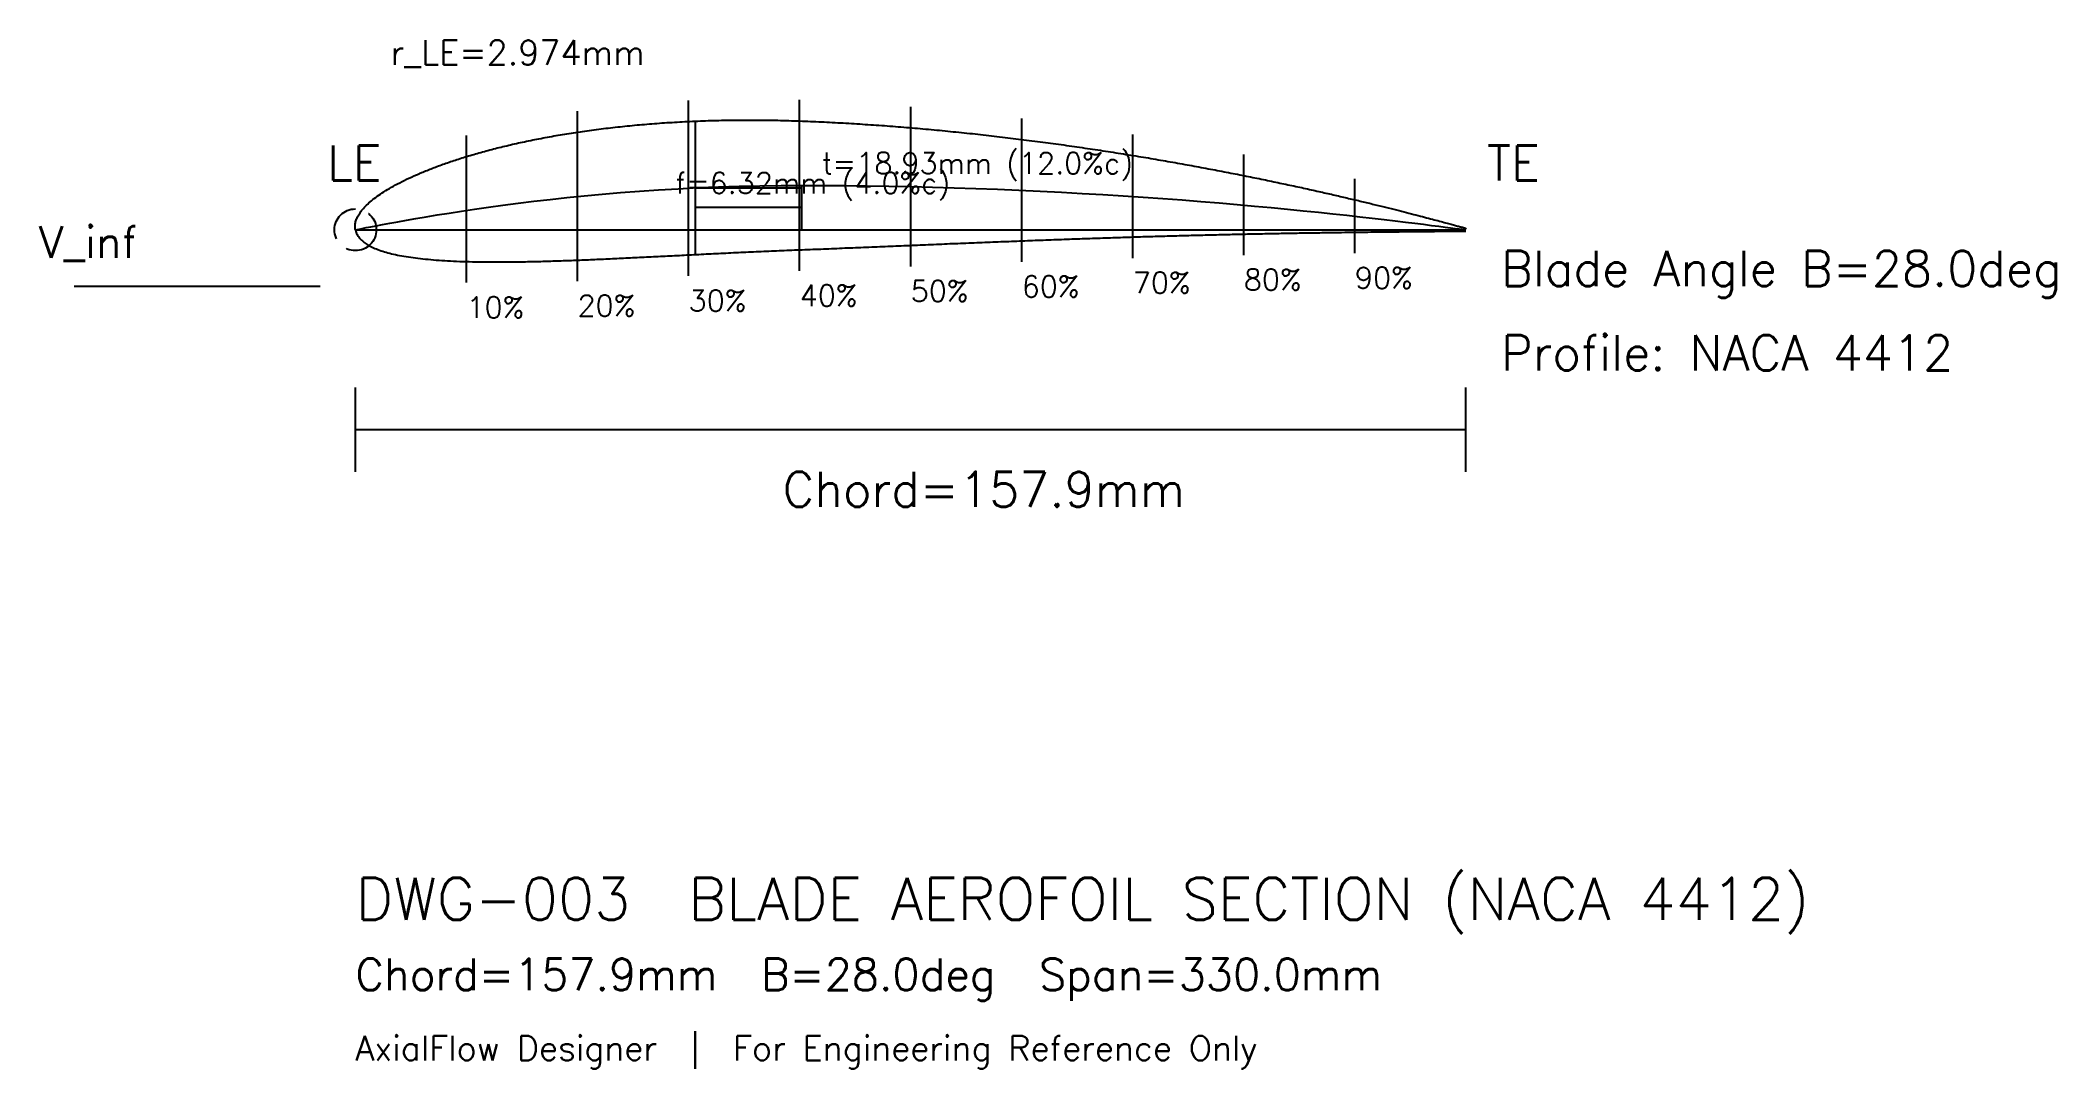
# Model space of a CAD drawing. Extents: x -45 to 242, y -119 to 27.
import ezdxf

# ---------------------------------------------------------------- set-up
doc = ezdxf.new("R2010")
doc.units = 0
doc.linetypes.add('DASHED', pattern=[8, 6, -2])
for name, color, linetype in [('ANNOTATION', 3, 'Continuous'), ('BLADE_SURFACE', 5, 'Continuous'), ('CAMBER_LINE', 4, 'Continuous'), ('CENTERLINE', 1, 'Continuous'), ('DIMENSIONS', 7, 'Continuous'), ('STATION_TICKS', 9, 'Continuous'), ('TITLE_BLOCK', 5, 'Continuous')]:
    doc.layers.add(name, color=color, linetype=linetype)
doc.styles.get("Standard").update_dxf_attribs({"font": 'simplex.shx'})

msp = doc.modelspace()

# ---------------------------------------------------------------- linework, layer by layer
at = {"layer": 'ANNOTATION'}
msp.add_line((-40, -8), (-5, -8), dxfattribs=at)
at = {"layer": 'BLADE_SURFACE'}
for points in [[(0, 0), (-0.02, 0.18), (-0.05, 0.36), (-0.05, 0.55), (-0.05, 0.55), (-0.04, 0.73), (-0.02, 0.92), (0.03, 1.11), (0.03, 1.11), (0.08, 1.3), (0.15, 1.5), (0.23, 1.69), (0.23, 1.69), (0.32, 1.89), (0.43, 2.09), (0.56, 2.28), (0.56, 2.28), (0.69, 2.48), (0.84, 2.69), (1.01, 2.89), (1.01, 2.89), (1.18, 3.09), (1.37, 3.3), (1.59, 3.51), (1.59, 3.51), (1.8, 3.71), (2.03, 3.92), (2.29, 4.13), (2.29, 4.13), (2.54, 4.34), (2.81, 4.55), (3.11, 4.77), (3.11, 4.77), (3.4, 4.98), (3.72, 5.19), (4.05, 5.41), (4.05, 5.41), (4.39, 5.62), (4.75, 5.84), (5.12, 6.05), (5.12, 6.05), (5.5, 6.27), (5.89, 6.48), (6.31, 6.7), (6.31, 6.7), (6.72, 6.91), (7.16, 7.13), (7.61, 7.34), (7.61, 7.34), (8.07, 7.55), (8.54, 7.77), (9.04, 7.98), (9.04, 7.98), (9.53, 8.19), (10.04, 8.4), (10.57, 8.61), (10.57, 8.61), (11.1, 8.82), (11.66, 9.03), (12.22, 9.23), (12.22, 9.23), (12.79, 9.44), (13.38, 9.64), (13.98, 9.84), (13.98, 9.84), (14.59, 10.04), (15.21, 10.24), (15.85, 10.44), (15.85, 10.44), (16.49, 10.63), (17.15, 10.82), (17.82, 11.01), (17.82, 11.01), (18.5, 11.2), (19.19, 11.39), (19.9, 11.57), (19.9, 11.57), (20.61, 11.75), (21.33, 11.92), (22.07, 12.09), (22.07, 12.09), (22.81, 12.27), (23.57, 12.43), (24.34, 12.59), (24.34, 12.59), (25.11, 12.76), (25.89, 12.91), (26.69, 13.06), (26.69, 13.06), (27.49, 13.22), (28.31, 13.36), (29.14, 13.5), (29.14, 13.5), (29.97, 13.64), (30.81, 13.77), (31.66, 13.9), (31.66, 13.9), (32.52, 14.03), (33.39, 14.15), (34.27, 14.27), (34.27, 14.27), (35.15, 14.38), (36.04, 14.49), (36.95, 14.59), (36.95, 14.59), (37.85, 14.69), (38.77, 14.79), (39.7, 14.87), (39.7, 14.87), (40.62, 14.96), (41.56, 15.04), (42.51, 15.11), (42.51, 15.11), (43.46, 15.18), (44.41, 15.25), (45.38, 15.3), (45.38, 15.3), (46.35, 15.36), (47.32, 15.41), (48.3, 15.45), (48.3, 15.45), (49.29, 15.49), (50.28, 15.53), (51.28, 15.55), (51.28, 15.55), (52.28, 15.58), (53.28, 15.59), (54.3, 15.6), (54.3, 15.6), (55.31, 15.61), (56.33, 15.61), (57.35, 15.61), (57.35, 15.61), (58.38, 15.6), (59.41, 15.58), (60.44, 15.56), (60.44, 15.56), (61.48, 15.54), (62.52, 15.5), (63.55, 15.46), (63.55, 15.46), (64.59, 15.43), (65.61, 15.38), (66.64, 15.33), (66.64, 15.33), (67.67, 15.28), (68.71, 15.23), (69.75, 15.17), (69.75, 15.17), (70.79, 15.11), (71.83, 15.04), (72.87, 14.97), (72.87, 14.97), (73.92, 14.9), (74.96, 14.83), (76, 14.75), (76, 14.75), (77.05, 14.67), (78.09, 14.59), (79.14, 14.5), (79.14, 14.5), (80.18, 14.41), (81.22, 14.32), (82.27, 14.22), (82.27, 14.22), (83.31, 14.12), (84.35, 14.02), (85.39, 13.91), (85.39, 13.91), (86.43, 13.81), (87.47, 13.7), (88.5, 13.59), (88.5, 13.59), (89.54, 13.47), (90.57, 13.36), (91.6, 13.23), (91.6, 13.23), (92.62, 13.11), (93.65, 12.99), (94.67, 12.86), (94.67, 12.86), (95.69, 12.73), (96.71, 12.6), (97.72, 12.47), (97.72, 12.47), (98.73, 12.33), (99.73, 12.2), (100.73, 12.06), (100.73, 12.06), (101.73, 11.92), (102.72, 11.78), (103.71, 11.63), (103.71, 11.63), (104.7, 11.48), (105.68, 11.34), (106.65, 11.19), (106.65, 11.19), (107.62, 11.04), (108.59, 10.89), (109.55, 10.73), (109.55, 10.73), (110.5, 10.58), (111.45, 10.42), (112.39, 10.27), (112.39, 10.27), (113.33, 10.11), (114.26, 9.95), (115.18, 9.79), (115.18, 9.79), (116.1, 9.63), (117.01, 9.47), (117.91, 9.3), (117.91, 9.3), (118.82, 9.14), (119.71, 8.98), (120.59, 8.81), (120.59, 8.81), (121.47, 8.65), (122.33, 8.49), (123.19, 8.32), (123.19, 8.32), (124.05, 8.16), (124.89, 7.99), (125.73, 7.83), (125.73, 7.83), (126.56, 7.66), (127.38, 7.5), (128.19, 7.33), (128.19, 7.33), (129, 7.17), (129.79, 7), (130.57, 6.84), (130.57, 6.84), (131.35, 6.67), (132.12, 6.51), (132.88, 6.35), (132.88, 6.35), (133.63, 6.19), (134.37, 6.03), (135.09, 5.87), (135.09, 5.87), (135.82, 5.71), (136.53, 5.55), (137.23, 5.39), (137.23, 5.39), (137.92, 5.23), (138.6, 5.08), (139.27, 4.93), (139.27, 4.93), (139.93, 4.77), (140.58, 4.62), (141.22, 4.47), (141.22, 4.47), (141.85, 4.32), (142.47, 4.18), (143.07, 4.03), (143.07, 4.03), (143.67, 3.89), (144.25, 3.75), (144.82, 3.61), (144.82, 3.61), (145.39, 3.47), (145.94, 3.34), (146.47, 3.2), (146.47, 3.2), (147, 3.07), (147.52, 2.94), (148.02, 2.82), (148.02, 2.82), (148.52, 2.69), (149, 2.57), (149.46, 2.45), (149.46, 2.45), (149.92, 2.33), (150.37, 2.22), (150.79, 2.11), (150.79, 2.11), (151.22, 2), (151.63, 1.89), (152.02, 1.79), (152.02, 1.79), (152.41, 1.69), (152.78, 1.59), (153.13, 1.5), (153.13, 1.5), (153.48, 1.4), (153.81, 1.32), (154.13, 1.23), (154.13, 1.23), (154.44, 1.15), (154.74, 1.07), (155.01, 0.99), (155.01, 0.99), (155.29, 0.92), (155.55, 0.85), (155.78, 0.79), (155.78, 0.79), (156.02, 0.72), (156.24, 0.66), (156.44, 0.61), (156.44, 0.61), (156.63, 0.55), (156.81, 0.5), (156.97, 0.46), (156.97, 0.46), (157.13, 0.42), (157.27, 0.38), (157.39, 0.35), (157.39, 0.35), (157.51, 0.31), (157.61, 0.29), (157.69, 0.26), (157.69, 0.26), (157.77, 0.24), (157.83, 0.22), (157.87, 0.21), (157.87, 0.21), (157.9, 0.2), (157.91, 0.2), (157.93, 0.2)], [(0, 0), (0.05, -0.18), (0.1, -0.35), (0.17, -0.52), (0.17, -0.52), (0.24, -0.7), (0.34, -0.86), (0.46, -1.02), (0.46, -1.02), (0.57, -1.17), (0.71, -1.33), (0.86, -1.47), (0.86, -1.47), (1.02, -1.62), (1.19, -1.76), (1.38, -1.9), (1.38, -1.9), (1.58, -2.04), (1.79, -2.17), (2.02, -2.29), (2.02, -2.29), (2.25, -2.42), (2.51, -2.54), (2.78, -2.65), (2.78, -2.65), (3.05, -2.76), (3.33, -2.87), (3.64, -2.98), (3.64, -2.98), (3.95, -3.08), (4.27, -3.18), (4.62, -3.27), (4.62, -3.27), (4.96, -3.36), (5.32, -3.45), (5.7, -3.53), (5.7, -3.53), (6.08, -3.61), (6.48, -3.69), (6.9, -3.76), (6.9, -3.76), (7.31, -3.83), (7.75, -3.9), (8.2, -3.96), (8.2, -3.96), (8.65, -4.02), (9.11, -4.08), (9.6, -4.13), (9.6, -4.13), (10.08, -4.18), (10.58, -4.23), (11.1, -4.27), (11.1, -4.27), (11.61, -4.32), (12.15, -4.35), (12.69, -4.39), (12.69, -4.39), (13.24, -4.42), (13.81, -4.45), (14.39, -4.47), (14.39, -4.47), (14.97, -4.5), (15.56, -4.52), (16.17, -4.53), (16.17, -4.53), (16.78, -4.55), (17.41, -4.56), (18.05, -4.57), (18.05, -4.57), (18.69, -4.58), (19.34, -4.58), (20.01, -4.58), (20.01, -4.58), (20.68, -4.58), (21.36, -4.58), (22.05, -4.57), (22.05, -4.57), (22.75, -4.56), (23.46, -4.55), (24.18, -4.54), (24.18, -4.54), (24.9, -4.52), (25.63, -4.51), (26.38, -4.49), (26.38, -4.49), (27.13, -4.47), (27.89, -4.44), (28.66, -4.42), (28.66, -4.42), (29.43, -4.39), (30.21, -4.37), (31.01, -4.34), (31.01, -4.34), (31.8, -4.31), (32.61, -4.27), (33.42, -4.24), (33.42, -4.24), (34.24, -4.2), (35.07, -4.17), (35.91, -4.13), (35.91, -4.13), (36.74, -4.09), (37.59, -4.05), (38.45, -4.01), (38.45, -4.01), (39.31, -3.97), (40.17, -3.93), (41.05, -3.88), (41.05, -3.88), (41.93, -3.84), (42.81, -3.8), (43.71, -3.75), (43.71, -3.75), (44.6, -3.71), (45.5, -3.66), (46.41, -3.62), (46.41, -3.62), (47.32, -3.57), (48.24, -3.52), (49.17, -3.48), (49.17, -3.48), (50.1, -3.43), (51.03, -3.39), (51.97, -3.34), (51.97, -3.34), (52.91, -3.29), (53.86, -3.25), (54.81, -3.2), (54.81, -3.2), (55.76, -3.16), (56.72, -3.12), (57.69, -3.07), (57.69, -3.07), (58.65, -3.03), (59.62, -2.99), (60.6, -2.95), (60.6, -2.95), (61.57, -2.91), (62.55, -2.87), (63.54, -2.83), (63.54, -2.83), (64.54, -2.79), (65.55, -2.76), (66.56, -2.72), (66.56, -2.72), (67.57, -2.68), (68.58, -2.64), (69.59, -2.59), (69.59, -2.59), (70.6, -2.55), (71.62, -2.51), (72.64, -2.47), (72.64, -2.47), (73.66, -2.43), (74.68, -2.39), (75.7, -2.34), (75.7, -2.34), (76.72, -2.3), (77.74, -2.26), (78.76, -2.22), (78.76, -2.22), (79.79, -2.17), (80.81, -2.13), (81.83, -2.09), (81.83, -2.09), (82.86, -2.05), (83.88, -2), (84.9, -1.96), (84.9, -1.96), (85.92, -1.92), (86.94, -1.88), (87.96, -1.84), (87.96, -1.84), (88.98, -1.8), (89.99, -1.76), (91, -1.72), (91, -1.72), (92.02, -1.68), (93.03, -1.64), (94.03, -1.6), (94.03, -1.6), (95.04, -1.56), (96.05, -1.52), (97.04, -1.48), (97.04, -1.48), (98.04, -1.45), (99.04, -1.41), (100.03, -1.38), (100.03, -1.38), (101.02, -1.34), (102, -1.3), (102.98, -1.27), (102.98, -1.27), (103.96, -1.24), (104.93, -1.2), (105.9, -1.17), (105.9, -1.17), (106.87, -1.14), (107.83, -1.11), (108.78, -1.08), (108.78, -1.08), (109.73, -1.05), (110.68, -1.02), (111.62, -0.99), (111.62, -0.99), (112.55, -0.96), (113.48, -0.93), (114.4, -0.91), (114.4, -0.91), (115.32, -0.88), (116.24, -0.86), (117.14, -0.83), (117.14, -0.83), (118.04, -0.81), (118.93, -0.78), (119.82, -0.76), (119.82, -0.76), (120.7, -0.74), (121.57, -0.72), (122.43, -0.7), (122.43, -0.7), (123.3, -0.68), (124.15, -0.66), (124.99, -0.64), (124.99, -0.64), (125.82, -0.62), (126.65, -0.6), (127.47, -0.58), (127.47, -0.58), (128.28, -0.57), (129.09, -0.55), (129.88, -0.54), (129.88, -0.54), (130.67, -0.52), (131.44, -0.51), (132.21, -0.49), (132.21, -0.49), (132.97, -0.48), (133.72, -0.46), (134.46, -0.45), (134.46, -0.45), (135.19, -0.44), (135.92, -0.43), (136.62, -0.42), (136.62, -0.42), (137.33, -0.41), (138.02, -0.4), (138.7, -0.39), (138.7, -0.39), (139.38, -0.38), (140.04, -0.37), (140.69, -0.36), (140.69, -0.36), (141.33, -0.35), (141.96, -0.34), (142.58, -0.33), (142.58, -0.33), (143.19, -0.33), (143.79, -0.32), (144.37, -0.31), (144.37, -0.31), (144.95, -0.3), (145.51, -0.3), (146.06, -0.29), (146.06, -0.29), (146.61, -0.29), (147.14, -0.28), (147.65, -0.28), (147.65, -0.28), (148.16, -0.27), (148.65, -0.27), (149.13, -0.26), (149.13, -0.26), (149.61, -0.26), (150.06, -0.25), (150.5, -0.25), (150.5, -0.25), (150.94, -0.25), (151.36, -0.24), (151.76, -0.24), (151.76, -0.24), (152.17, -0.24), (152.55, -0.23), (152.91, -0.23), (152.91, -0.23), (153.27, -0.23), (153.62, -0.22), (153.94, -0.22), (153.94, -0.22), (154.27, -0.22), (154.57, -0.22), (154.86, -0.22), (154.86, -0.22), (155.14, -0.21), (155.41, -0.21), (155.65, -0.21), (155.65, -0.21), (155.9, -0.21), (156.12, -0.21), (156.33, -0.21), (156.33, -0.21), (156.53, -0.21), (156.72, -0.2), (156.88, -0.2), (156.88, -0.2), (157.05, -0.2), (157.19, -0.2), (157.32, -0.2), (157.32, -0.2), (157.44, -0.2), (157.54, -0.2), (157.63, -0.2), (157.63, -0.2), (157.71, -0.2), (157.77, -0.2), (157.81, -0.2), (157.81, -0.2), (157.85, -0.2), (157.86, -0.2), (157.87, -0.2)]]:
    msp.add_open_spline(points, degree=3, knots=[0, 0, 0, 0, 0.012346, 0.012346, 0.012346, 0.012346, 0.024691, 0.024691, 0.024691, 0.024691, 0.037037, 0.037037, 0.037037, 0.037037, 0.049383, 0.049383, 0.049383, 0.049383, 0.061728, 0.061728, 0.061728, 0.061728, 0.074074, 0.074074, 0.074074, 0.074074, 0.08642, 0.08642, 0.08642, 0.08642, 0.098765, 0.098765, 0.098765, 0.098765, 0.111111, 0.111111, 0.111111, 0.111111, 0.123457, 0.123457, 0.123457, 0.123457, 0.135802, 0.135802, 0.135802, 0.135802, 0.148148, 0.148148, 0.148148, 0.148148, 0.160494, 0.160494, 0.160494, 0.160494, 0.17284, 0.17284, 0.17284, 0.17284, 0.185185, 0.185185, 0.185185, 0.185185, 0.197531, 0.197531, 0.197531, 0.197531, 0.209877, 0.209877, 0.209877, 0.209877, 0.222222, 0.222222, 0.222222, 0.222222, 0.234568, 0.234568, 0.234568, 0.234568, 0.246914, 0.246914, 0.246914, 0.246914, 0.259259, 0.259259, 0.259259, 0.259259, 0.271605, 0.271605, 0.271605, 0.271605, 0.283951, 0.283951, 0.283951, 0.283951, 0.296296, 0.296296, 0.296296, 0.296296, 0.308642, 0.308642, 0.308642, 0.308642, 0.320988, 0.320988, 0.320988, 0.320988, 0.333333, 0.333333, 0.333333, 0.333333, 0.345679, 0.345679, 0.345679, 0.345679, 0.358025, 0.358025, 0.358025, 0.358025, 0.37037, 0.37037, 0.37037, 0.37037, 0.382716, 0.382716, 0.382716, 0.382716, 0.395062, 0.395062, 0.395062, 0.395062, 0.407407, 0.407407, 0.407407, 0.407407, 0.419753, 0.419753, 0.419753, 0.419753, 0.432099, 0.432099, 0.432099, 0.432099, 0.444444, 0.444444, 0.444444, 0.444444, 0.45679, 0.45679, 0.45679, 0.45679, 0.469136, 0.469136, 0.469136, 0.469136, 0.481481, 0.481481, 0.481481, 0.481481, 0.493827, 0.493827, 0.493827, 0.493827, 0.506173, 0.506173, 0.506173, 0.506173, 0.518519, 0.518519, 0.518519, 0.518519, 0.530864, 0.530864, 0.530864, 0.530864, 0.54321, 0.54321, 0.54321, 0.54321, 0.555556, 0.555556, 0.555556, 0.555556, 0.567901, 0.567901, 0.567901, 0.567901, 0.580247, 0.580247, 0.580247, 0.580247, 0.592593, 0.592593, 0.592593, 0.592593, 0.604938, 0.604938, 0.604938, 0.604938, 0.617284, 0.617284, 0.617284, 0.617284, 0.62963, 0.62963, 0.62963, 0.62963, 0.641975, 0.641975, 0.641975, 0.641975, 0.654321, 0.654321, 0.654321, 0.654321, 0.666667, 0.666667, 0.666667, 0.666667, 0.679012, 0.679012, 0.679012, 0.679012, 0.691358, 0.691358, 0.691358, 0.691358, 0.703704, 0.703704, 0.703704, 0.703704, 0.716049, 0.716049, 0.716049, 0.716049, 0.728395, 0.728395, 0.728395, 0.728395, 0.740741, 0.740741, 0.740741, 0.740741, 0.753086, 0.753086, 0.753086, 0.753086, 0.765432, 0.765432, 0.765432, 0.765432, 0.777778, 0.777778, 0.777778, 0.777778, 0.790123, 0.790123, 0.790123, 0.790123, 0.802469, 0.802469, 0.802469, 0.802469, 0.814815, 0.814815, 0.814815, 0.814815, 0.82716, 0.82716, 0.82716, 0.82716, 0.839506, 0.839506, 0.839506, 0.839506, 0.851852, 0.851852, 0.851852, 0.851852, 0.864198, 0.864198, 0.864198, 0.864198, 0.876543, 0.876543, 0.876543, 0.876543, 0.888889, 0.888889, 0.888889, 0.888889, 0.901235, 0.901235, 0.901235, 0.901235, 0.91358, 0.91358, 0.91358, 0.91358, 0.925926, 0.925926, 0.925926, 0.925926, 0.938272, 0.938272, 0.938272, 0.938272, 0.950617, 0.950617, 0.950617, 0.950617, 0.962963, 0.962963, 0.962963, 0.962963, 0.975309, 0.975309, 0.975309, 0.975309, 1, 1, 1, 1], dxfattribs=at)
at = {"layer": 'CAMBER_LINE', "linetype": 'DASHED'}
msp.add_lwpolyline([(0, 0), (0.06, 0.01), (0.24, 0.05), (0.55, 0.11), (0.97, 0.19), (1.52, 0.3), (2.18, 0.43), (2.96, 0.58), (3.86, 0.75), (4.88, 0.94), (6.01, 1.14), (7.25, 1.37), (8.61, 1.6), (10.07, 1.85), (11.63, 2.11), (13.31, 2.38), (15.08, 2.66), (16.95, 2.94), (18.92, 3.22), (20.98, 3.5), (23.12, 3.78), (25.36, 4.05), (27.68, 4.32), (30.07, 4.58), (32.54, 4.83), (35.09, 5.07), (37.7, 5.29), (40.37, 5.49), (43.11, 5.68), (45.9, 5.84), (48.74, 5.99), (51.62, 6.11), (54.55, 6.2), (57.52, 6.27), (60.52, 6.3), (63.55, 6.32), (66.6, 6.31), (69.67, 6.29), (72.76, 6.25), (75.85, 6.2), (78.95, 6.14), (82.05, 6.06), (85.14, 5.98), (88.23, 5.87), (91.3, 5.76), (94.35, 5.63), (97.38, 5.49), (100.38, 5.34), (103.35, 5.18), (106.28, 5.01), (109.16, 4.83), (112, 4.64), (114.79, 4.44), (117.53, 4.24), (120.2, 4.03), (122.81, 3.81), (125.36, 3.59), (127.83, 3.37), (130.22, 3.15), (132.54, 2.93), (134.78, 2.71), (136.92, 2.49), (138.98, 2.27), (140.95, 2.06), (142.82, 1.85), (144.59, 1.65), (146.27, 1.46), (147.83, 1.27), (149.29, 1.1), (150.65, 0.93), (151.89, 0.78), (153.02, 0.63), (154.04, 0.5), (154.94, 0.39), (155.72, 0.29), (156.38, 0.2), (156.93, 0.13), (157.35, 0.07), (157.66, 0.03), (157.84, 0.01), (157.9, 0)], dxfattribs=at)
at = {"layer": 'CENTERLINE'}
msp.add_line((0, 0), (157.9, 0), dxfattribs=at)
at = {"layer": 'DIMENSIONS'}
for p, q in [((48.32, 15.45), (48.32, -3.52)), ((48.32, 5.97), (63.32, 5.97)), ((63.48, 0), (63.48, 6.32)), ((63.48, 3.16), (48.48, 3.16)), ((0, -34.42), (0, -22.42)), ((157.9, -34.42), (157.9, -22.42)), ((0, -28.42), (157.9, -28.42))]:
    msp.add_line(p, q, dxfattribs=at)
at = {"layer": 'DIMENSIONS', "linetype": 'DASHED'}
msp.add_circle((0, 0), 2.97, dxfattribs=at)
at = {"layer": 'STATION_TICKS'}
for p, q in [((47.37, -6.57), (47.37, 18.4)), ((63.16, -5.85), (63.16, 18.48)), ((78.95, -5.21), (78.95, 17.51)), ((31.58, -7.31), (31.58, 16.89)), ((94.74, -4.57), (94.74, 15.85)), ((15.79, -7.52), (15.79, 13.42)), ((110.53, -4.02), (110.53, 13.57)), ((126.32, -3.61), (126.32, 10.71)), ((142.11, -3.34), (142.11, 7.26))]:
    msp.add_line(p, q, dxfattribs=at)

# ---------------------------------------------------------------- texts
at = {"layer": 'ANNOTATION'}
for s, height, p in [('r_LE=2.974mm', 3.5, (5, 23.45)), ('LE', 5, (-4, 7)), ('TE', 5, (160.9, 7)), ('V_inf', 4.5, (-45, -4)), ('80%', 3, (126.32, -8.61)), ('90%', 3, (142.11, -8.34)), ('Blade Angle B=28.0deg', 5, (162.9, -8)), ('30%', 3, (47.37, -11.57)), ('40%', 3, (63.16, -10.85)), ('50%', 3, (78.95, -10.21)), ('60%', 3, (94.74, -9.57)), ('70%', 3, (110.53, -9.02)), ('10%', 3, (15.79, -12.52)), ('20%', 3, (31.58, -12.31)), ('Profile: NACA 4412', 5, (162.9, -20)), ('Chord=157.9mm  B=28.0deg  Span=330.0mm', 4.5, (0, -108.16)), ('AxialFlow Designer  |  For Engineering Reference Only', 3.5, (0, -118.16))]:
    msp.add_text(s, height=height, dxfattribs=at).set_placement(p)
at = {"layer": 'DIMENSIONS'}
for s, height, p in [('t=18.93mm (12.0%c)', 3, (66.32, 7.97)), ('f=6.32mm (4.0%c)', 3, (45.48, 5.16)), ('Chord=157.9mm', 5, (60.75, -39.42))]:
    msp.add_text(s, height=height, dxfattribs=at).set_placement(p)
at = {"layer": 'TITLE_BLOCK'}
msp.add_text('DWG-003  BLADE AEROFOIL SECTION (NACA 4412)', height=6, dxfattribs=at).set_placement((0, -98.16))

doc.saveas('drawing.dxf')
